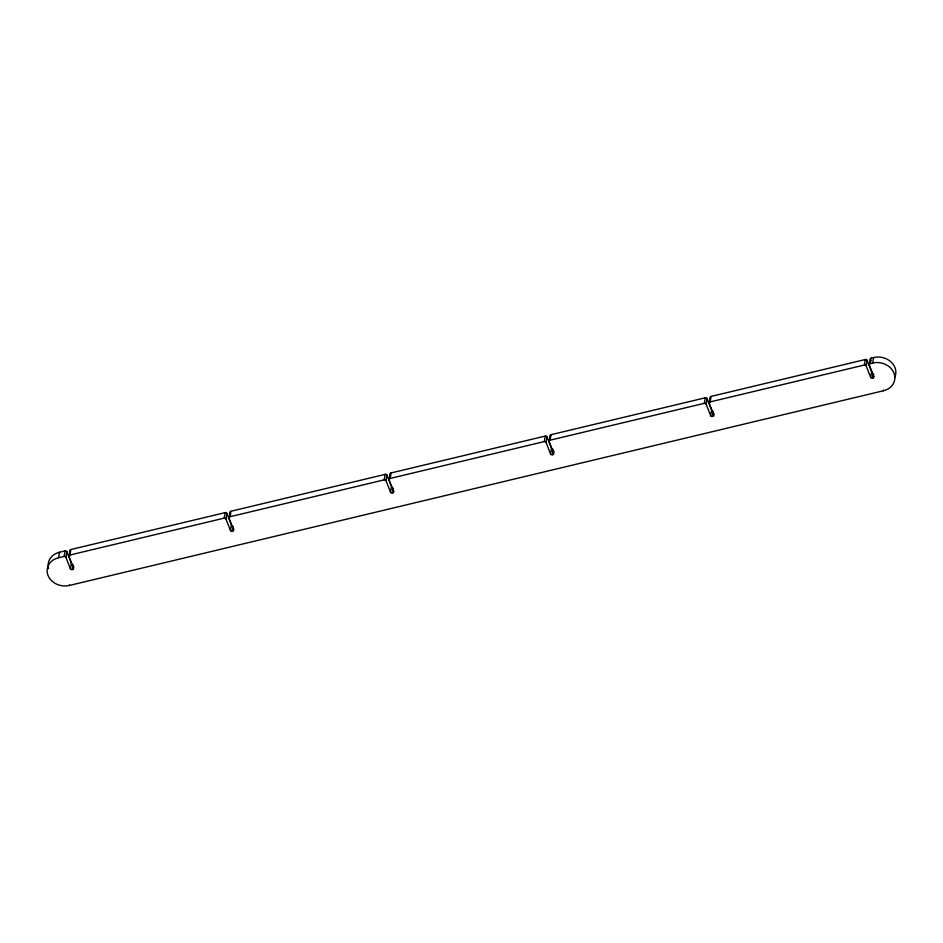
<?xml version="1.0" encoding="UTF-8"?>
<svg xmlns="http://www.w3.org/2000/svg" width="943" height="943" viewBox="0 0 943 943"><rect width="100%" height="100%" fill="white"/><g stroke="black" fill="none" stroke-linecap="round" stroke-linejoin="round"><path stroke-width="1.41" d="M873.607 374.017L872.853 378.143A1.438 1.214 10.3 0 0 873.748 376.634L869.257 365.153A1.438 1.214 10.3 0 1 870.165 363.644L872.64 363.043A16.891 14.275 10.3 0 1 893.976 373.098A16.891 14.275 10.3 0 1 883.461 390.756L69.358 585.462A16.891 14.275 10.3 0 1 48.022 575.419A16.891 14.275 10.3 0 1 58.537 557.749L59.539 552.244L65.091 550.912A1.438 1.214 10.3 0 1 66.918 551.773L71.409 563.254A1.438 1.214 10.3 0 0 72.128 563.997M58.537 557.749L64.1 556.417L65.091 550.912M73.106 564.81L72.222 569.631A1.438 1.214 10.3 0 1 70.407 568.77L65.916 557.278L66.918 551.773M73.141 566.437L72.587 569.537A1.438 1.214 10.3 0 0 73.483 568.028L68.992 556.535L69.994 551.03A1.438 1.214 10.3 0 1 70.89 549.521L225.153 512.627A1.438 1.214 10.3 0 1 226.968 513.487L231.459 524.98A1.438 1.214 10.3 0 0 232.461 525.829M68.992 556.535A1.438 1.214 10.3 0 1 69.888 555.038L70.89 549.521M70.407 568.77L71.409 563.254M69.358 585.462L69.487 584.778M73.483 568.028L73.79 566.307M69.888 555.038L224.151 518.143L225.153 512.627M233.157 526.524L232.273 531.345A1.438 1.214 10.3 0 1 230.457 530.485L225.966 519.004L226.968 513.487M233.392 527.125L232.638 531.263A1.438 1.214 10.3 0 0 233.534 529.754L229.043 518.261L230.045 512.756A1.438 1.214 10.3 0 1 230.941 511.247L385.204 474.353A1.438 1.214 10.3 0 1 387.031 475.213L391.51 486.706L390.508 492.211A1.438 1.214 10.3 0 0 392.335 493.071L393.078 488.934M229.043 518.261A1.438 1.214 10.3 0 1 229.951 516.752L230.941 511.247M230.457 530.485L231.459 524.98M233.534 529.754L233.723 528.717M229.951 516.752L384.202 479.857L385.204 474.353M390.508 492.211L386.029 480.718L387.031 475.213M393.443 488.851L392.689 492.989A1.438 1.214 10.3 0 0 393.585 491.48L389.105 479.987L390.107 474.47A1.438 1.214 10.3 0 1 391.003 472.962L545.254 436.079A1.438 1.214 10.3 0 1 547.081 436.927L551.561 448.42L550.559 453.937A1.438 1.214 10.3 0 0 552.386 454.785L553.069 451.002M389.105 479.987A1.438 1.214 10.3 0 1 390.001 478.478L391.003 472.962M393.585 491.48L393.714 490.784M390.001 478.478L544.252 441.583L545.254 436.079M550.559 453.937L546.08 442.444L547.081 436.927M553.364 451.261L552.739 454.703A1.438 1.214 10.3 0 0 553.647 453.194L549.156 441.701L550.158 436.196A1.438 1.214 10.3 0 1 551.054 434.688L705.317 397.793A1.438 1.214 10.3 0 1 707.132 398.653L711.623 410.146A1.438 1.214 10.3 0 0 712.484 410.948M549.156 441.701A1.438 1.214 10.3 0 1 550.052 440.192L551.054 434.688M553.647 453.194L554.012 451.131M550.052 440.192L704.315 403.309L705.317 397.793M713.321 411.69L712.436 416.511A1.438 1.214 10.3 0 1 710.621 415.651L706.13 404.158L707.132 398.653M713.356 413.329L712.802 416.429A1.438 1.214 10.3 0 0 713.698 414.92L709.207 403.427L710.209 397.922A1.438 1.214 10.3 0 1 711.105 396.414L865.368 359.519A1.438 1.214 10.3 0 1 867.183 360.379L871.674 371.86A1.438 1.214 10.3 0 0 872.676 372.709M709.207 403.427A1.438 1.214 10.3 0 1 710.103 401.918L711.105 396.414M710.621 415.651L711.623 410.146M713.698 414.92L713.945 413.541M710.103 401.918L864.366 365.024L865.368 359.519M873.312 373.758L872.499 378.237A1.438 1.214 10.3 0 1 870.672 377.377L866.181 365.884L867.183 360.379M869.257 365.153L870.259 359.637A1.438 1.214 10.3 0 1 871.167 358.128L873.642 357.538A16.891 14.275 10.3 0 1 891.1 361.994A16.891 14.275 10.3 0 1 894.824 377.176M870.165 363.644L871.167 358.128M872.64 363.043L873.642 357.538M870.672 377.377L871.674 371.86M873.748 376.634L873.878 375.951M883.461 390.756L883.591 390.072M870.259 359.637L870.825 361.075M710.209 397.922L710.492 398.641M550.158 436.196L550.441 436.915M390.107 474.47L390.661 475.909M230.045 512.756L230.611 514.194M69.994 551.03L70.277 551.749M64.1 556.417A1.438 1.214 10.3 0 1 65.916 557.278M224.151 518.143A1.438 1.214 10.3 0 1 225.966 519.004M384.202 479.857A1.438 1.214 10.3 0 1 386.029 480.718M544.252 441.583A1.438 1.214 10.3 0 1 546.08 442.444M704.315 403.309A1.438 1.214 10.3 0 1 706.13 404.158M864.366 365.024A1.438 1.214 10.3 0 1 866.181 365.884M48.6 568.641A16.891 14.275 10.3 0 1 59.539 552.244M392.795 487.602A1.438 1.214 10.3 0 1 391.51 486.706M553.128 449.316A1.438 1.214 10.3 0 1 551.561 448.42"/></g></svg>
